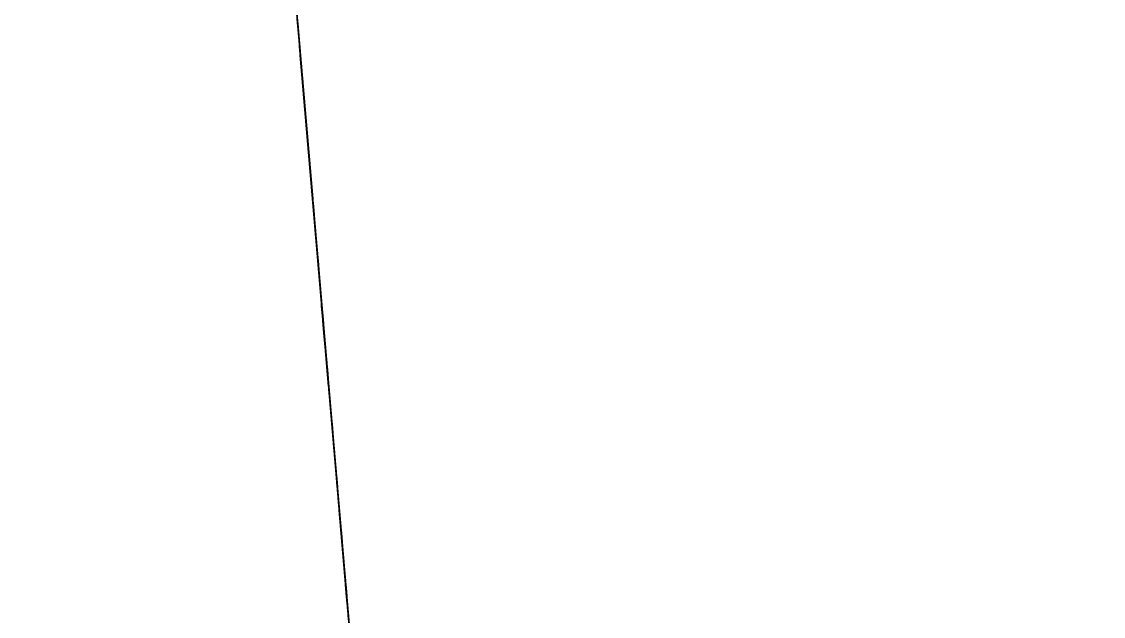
# Model space of a CAD drawing. Header units: millimetres. Extents: x 2645 to 248282, y -52826 to -1714.
# Drawn here: x 3700 to 3811.3, y -43608.2 to -43547 of the extents above; entities that cross this region are included whole.
import ezdxf

# ---------------------------------------------------------------- set-up
doc = ezdxf.new("R2010")
doc.units = ezdxf.units.MM
doc.header["$MEASUREMENT"] = 0
doc.linetypes.add('CENTER2', pattern=[1.125, 0.75, -0.125, 0.125, -0.125])
for name, color, linetype in [('Elevation Looking North-0', 7, 'Continuous'), ('Elevation Looking North-150-DS-B4-404', 1, 'Continuous'), ('Elevation Looking North-150-SL-B4-095', 14, 'Continuous'), ('Elevation Looking North-150-SL-B4-221', 85, 'Continuous'), ('Elevation Looking North-150-SL-B4-249', 85, 'Continuous'), ('Elevation Looking North-300-CEN-D3-231', 70, 'Continuous'), ('Elevation Looking North-300-CEN-D3-258', 70, 'Continuous'), ('Elevation Looking North-300-FA-D4-234', 50, 'Continuous'), ('Elevation Looking North-300-FA-D4-256', 50, 'Continuous'), ('Elevation Looking North-50-IW-B4-023', 3, 'Continuous'), ('Elevation Looking North-50-PES-D1-229', 4, 'Continuous'), ('Elevation Looking North-A-FLOR', 192, 'Continuous'), ('Elevation Looking North-CENTER', 1, 'CENTER2'), ('Elevation Looking North-RE', 5, 'Continuous'), ('Elevation Looking North-S-BEAM', 12, 'Continuous'), ('Elevation Looking North-SLUDGE TO STRAIN PRESS INLET', 3, 'Continuous')]:
    doc.layers.add(name, color=color, linetype=linetype)
doc.layers.add('Elevation Looking North-PR-STEL-EQIP-PUMP_2_SEEPEX_BTVE70-24_100-18', color=7, linetype='Continuous', true_color=0x1111d0)

# ---------------------------------------------------------------- blocks, each defined once
blk = doc.blocks.new('*U815')
at = {"layer": 'Elevation Looking North-A-FLOR', "color": 0, "linetype": 'ByBlock', "lineweight": -2}
blk.add_line((3709.11, -43321.34, 22000), (4075.61, -47601.95, 22000), dxfattribs=at)
blk = doc.blocks.new('*U816')
at = {"layer": 'Elevation Looking North-S-BEAM', "color": 0, "linetype": 'ByBlock', "lineweight": -2}
for p, q in [((2647.84, -30926.06, 30027.2), (4471.77, -52229.06, 30027.2)), ((2647.84, -30926.06, 29454.8), (4471.77, -52229.06, 29454.8)), ((2647.84, -30926.06, 30042), (4471.77, -52229.06, 30042)), ((3467.56, -40500.13, 29440), (3964.35, -46302.51, 29440))]:
    blk.add_line(p, q, dxfattribs=at)
blk = doc.blocks.new('*U866')
at = {"layer": 'Elevation Looking North-S-BEAM', "color": 0, "linetype": 'ByBlock', "lineweight": -2}
for p, q in [((3714.67, -43386.27, 24801.4), (4068.84, -47522.9, 24801.4)), ((3720.11, -43449.89, 24794.4), (4063.39, -47459.28, 24794.4)), ((3720.11, -43449.89, 24989), (4063.39, -47459.28, 24989)), ((3720.11, -43449.89, 24996), (4063.39, -47459.28, 24996))]:
    blk.add_line(p, q, dxfattribs=at)
blk = doc.blocks.new('*U875')
at = {"layer": 'Elevation Looking North-A-FLOR', "color": 0, "linetype": 'ByBlock', "lineweight": -2}
blk.add_line((3774.49, -44085, 21629.21), (2990.27, -34925.53, 21629.21), dxfattribs=at)
blk = doc.blocks.new('*U1000')
at = {"layer": 'Elevation Looking North-A-FLOR', "color": 0, "linetype": 'ByBlock', "lineweight": -2}
for p, q in [((3210.59, -37498.79, 21699.69), (3774.49, -44085, 21629.21)), ((4410.65, -51515.2, 21849.69), (3210.59, -37498.79, 21999.69)), ((3709.11, -43321.34, 21937.38), (4075.76, -47603.8, 21891.55))]:
    blk.add_line(p, q, dxfattribs=at)
blk = doc.blocks.new('*U1001')
at = {"layer": 'Elevation Looking North-A-FLOR', "color": 0, "linetype": 'ByBlock', "lineweight": -2}
for p, q in [((4075.76, -47603.8, 21891.97), (3709.11, -43321.34, 21937.75)), ((3709.11, -43321.34, 22000), (4075.61, -47601.95, 21999.99))]:
    blk.add_line(p, q, dxfattribs=at)
blk = doc.blocks.new('*U1006')
at = {"layer": 'Elevation Looking North-50-PES-D1-229', "color": 0, "linetype": 'ByBlock', "lineweight": -2}
blk.add_line((3733.67, -43608.21, 25056.77), (3721.44, -43465.44, 25056.77), dxfattribs=at)
at = {"layer": 'Elevation Looking North-CENTER'}
blk.add_line((3722.48, -43477.58, 25026.61), (3733.67, -43608.21, 25026.61), dxfattribs=at)
blk = doc.blocks.new('*U1023')
at = {"layer": 'Elevation Looking North-300-CEN-D3-258', "color": 0, "linetype": 'ByBlock', "lineweight": -2}
blk.add_line((3709.11, -43321.34, 23086.7), (3756.92, -43879.85, 23096.43), dxfattribs=at)
at = {"layer": 'Elevation Looking North-CENTER'}
blk.add_line((3747.66, -43771.65, 23256.49), (3709.11, -43321.34, 23248.65), dxfattribs=at)
blk = doc.blocks.new('*U1043')
at = {"layer": 'Elevation Looking North-50-IW-B4-023', "color": 0, "linetype": 'ByBlock', "lineweight": -2}
for p, q in [((3809.23, -44490.77, 23554.41), (3709.11, -43321.34, 23554.41)), ((3809.23, -44490.77, 23614.73), (3709.11, -43321.34, 23614.73))]:
    blk.add_line(p, q, dxfattribs=at)
at = {"layer": 'Elevation Looking North-CENTER'}
blk.add_line((3709.11, -43321.34, 23584.57), (3809.23, -44490.77, 23584.57), dxfattribs=at)
blk = doc.blocks.new('*U1059')
at = {"layer": 'Elevation Looking North-150-SL-B4-221', "color": 0, "linetype": 'ByBlock', "lineweight": -2}
blk.add_line((3709.11, -43321.34, 24016.87), (3733.67, -43608.21, 24016.87), dxfattribs=at)
blk = doc.blocks.new('*U1060')
at = {"layer": 'Elevation Looking North-CENTER'}
blk.add_line((3709.11, -43321.34, 22955.73), (3862.2, -45109.38, 22955.73), dxfattribs=at)
at = {"layer": 'Elevation Looking North-SLUDGE TO STRAIN PRESS INLET', "color": 0, "linetype": 'ByBlock', "lineweight": -2}
for p, q in [((3862.2, -45109.38, 23039.87), (3709.11, -43321.34, 23039.87)), ((3747.23, -43766.57, 22871.59), (3728.63, -43549.39, 22871.59))]:
    blk.add_line(p, q, dxfattribs=at)
blk = doc.blocks.new('*U1063')
at = {"layer": 'Elevation Looking North-PR-STEL-EQIP-PUMP_2_SEEPEX_BTVE70-24_100-18', "color": 0, "linetype": 'ByBlock', "lineweight": -2}
for p, q in [((3726.52, -43524.7, 22911.45), (3728.65, -43549.61, 22911.3)), ((3728.45, -43547.25, 22511.43), (3728.44, -43547.11, 22488.44)), ((3728.45, -43547.24, 22511.43), (3729.81, -43563.18, 22511.31)), ((3728.63, -43549.32, 22861.31), (3729.99, -43565.26, 22861.23)), ((3728.63, -43549.33, 22861.31), (3728.64, -43549.46, 22884.29)), ((3730.35, -43569.44, 22558.29), (3730.28, -43568.61, 22557.47)), ((3730.35, -43569.44, 22558.29), (3735.72, -43632.19, 22557.91)), ((3730.48, -43570.96, 22814.18), (3730.41, -43570.14, 22815.01)), ((3730.48, -43570.96, 22814.18), (3735.85, -43633.71, 22813.81))]:
    blk.add_line(p, q, dxfattribs=at)
at = {"layer": 'Elevation Looking North-PR-STEL-EQIP-PUMP_2_SEEPEX_BTVE70-24_100-18', "color": 0, "linetype": 'ByBlock', "lineweight": -2, "extrusion": (0.996355, 0.085306, -4.50508e-15)}
blk.add_ellipse((3728.54, -43548.27, 22686.37), major_axis=(0.11, -1.34, 224.94), ratio=0.000118, start_param=2.646482, end_param=6.778296, dxfattribs=at)
at = {"layer": 'Elevation Looking North-PR-STEL-EQIP-PUMP_2_SEEPEX_BTVE70-24_100-18', "color": 0, "linetype": 'ByBlock', "lineweight": -2, "extrusion": (0.996355, 0.085306, -4.88184e-15)}
blk.add_ellipse((3728.54, -43548.28, 22686.37), major_axis=(0.09, -1.04, 174.94), ratio=0.000118, start_param=3.141593, end_param=6.283185, dxfattribs=at)
at = {"layer": 'Elevation Looking North-PR-STEL-EQIP-PUMP_2_SEEPEX_BTVE70-24_100-18', "color": 0, "linetype": 'ByBlock', "lineweight": -2, "extrusion": (0.996355, 0.085306, -1.37363e-14)}
blk.add_ellipse((3729.9, -43564.22, 22686.27), major_axis=(0.09, -1.04, 174.96), ratio=0.000118, start_param=3.141593, end_param=6.283185, dxfattribs=at)
at = {"layer": 'Elevation Looking North-PR-STEL-EQIP-PUMP_2_SEEPEX_BTVE70-24_100-18', "color": 0, "linetype": 'ByBlock', "lineweight": -2, "extrusion": (0.996355, 0.085306, -1.2005e-14)}
blk.add_ellipse((3730.24, -43568.2, 22686.25), major_axis=(0.09, -1.02, 170.94), ratio=0.000118, start_param=2.446898, end_param=3.159147, dxfattribs=at)
at = {"layer": 'Elevation Looking North-PR-STEL-EQIP-PUMP_2_SEEPEX_BTVE70-24_100-18', "color": 0, "linetype": 'ByBlock', "lineweight": -2, "extrusion": (0.996355, 0.085306, 8.95659e-16)}
blk.add_ellipse((3730.24, -43568.21, 22686.25), major_axis=(0.07, -0.78, 131.58), ratio=0.000118, start_param=1.736457, end_param=7.688321, dxfattribs=at)
at = {"layer": 'Elevation Looking North-PR-STEL-EQIP-PUMP_2_SEEPEX_BTVE70-24_100-18', "color": 0, "linetype": 'ByBlock', "lineweight": -2, "extrusion": (0.996355, 0.085306, -1.29208e-14)}
blk.add_ellipse((3730.34, -43569.38, 22686.24), major_axis=(0.07, -0.77, 128.77), ratio=0.000118, start_param=3.141474, end_param=6.283304, dxfattribs=at)
at = {"layer": 'Elevation Looking North-PR-STEL-EQIP-PUMP_2_SEEPEX_BTVE70-24_100-18', "color": 0, "linetype": 'ByBlock', "lineweight": -2, "extrusion": (0.996355, 0.085306, -8.30109e-15)}
blk.add_ellipse((3730.24, -43568.2, 22686.25), major_axis=(0.09, -1.02, 170.94), ratio=0.000118, start_param=-0.017555, end_param=0.694694, dxfattribs=at)
at = {"layer": 'Elevation Looking North-PR-STEL-EQIP-PUMP_2_SEEPEX_BTVE70-24_100-18', "color": 0, "linetype": 'ByBlock', "lineweight": -2, "extrusion": (0.996355, 0.085306, -9.99363e-15)}
blk.add_ellipse((3730.41, -43570.2, 22686.23), major_axis=(0.07, -0.76, 127.95), ratio=0.000118, start_param=3.141593, end_param=6.283185, dxfattribs=at)
at = {"layer": 'Elevation Looking North-PR-STEL-EQIP-PUMP_2_SEEPEX_BTVE70-24_100-18', "color": 0, "linetype": 'ByBlock', "lineweight": -2}
for points, knots in [([(3730.18, -43567.44, 22554.92), (3730.17, -43567.41, 22551.59), (3730.17, -43567.4, 22548.43), (3730.17, -43567.36, 22542.9), (3730.17, -43567.35, 22540.48), (3730.17, -43567.32, 22535.92), (3730.17, -43567.31, 22533.78), (3730.16, -43567.28, 22529.84), (3730.16, -43567.27, 22528.04), (3730.16, -43567.25, 22524.81), (3730.16, -43567.24, 22523.37), (3730.16, -43567.22, 22519.84), (3730.16, -43567.21, 22518.13), (3730.16, -43567.2, 22516.42), (3730.16, -43567.19, 22515.99), (3730.16, -43567.19, 22515.56), (3730.16, -43567.19, 22515.45), (3730.16, -43567.19, 22515.33), (3730.16, -43567.19, 22515.31), (3730.16, -43567.19, 22515.26), (3730.16, -43567.19, 22515.25), (3730.16, -43567.19, 22515.22), (3730.16, -43567.19, 22515.21), (3730.16, -43567.18, 22515.15), (3730.16, -43567.18, 22515.14), (3730.15, -43567.18, 22515.05), (3730.15, -43567.18, 22515.04), (3730.15, -43567.17, 22514.99), (3730.15, -43567.17, 22514.95), (3730.15, -43567.16, 22514.84), (3730.15, -43567.15, 22514.78), (3730.15, -43567.12, 22514.57), (3730.15, -43567.11, 22514.47), (3730.14, -43567.01, 22514.12), (3730.14, -43566.98, 22513.92), (3730.11, -43566.63, 22513.25), (3730.1, -43566.49, 22513.01), (3730.05, -43565.91, 22512.33), (3730, -43565.39, 22511.81), (3729.89, -43564.05, 22511.38), (3729.85, -43563.61, 22511.3), (3729.81, -43563.18, 22511.31)], [2.4466913, 2.4466913, 2.4466913, 2.4466913, 2.5381398, 2.5381398, 2.6176268, 2.6176268, 2.6981441, 2.6981441, 2.7786614, 2.7786614, 2.858148, 2.858148, 2.9998707, 2.9998707, 3.0707321, 3.0707321, 3.1061628, 3.1061628, 3.1238782, 3.1238782, 3.1327359, 3.1327359, 3.1371647, 3.1371647, 3.1393791, 3.1393791, 3.1397964, 3.1397964, 3.1403824, 3.1403824, 3.1408505, 3.1408505, 3.1411388, 3.1411388, 3.1413662, 3.1413662, 3.1414546, 3.1414546, 3.1415546, 3.1415546, 3.1415935, 3.1415935, 3.1415935, 3.1415935]), ([(3729.99, -43565.26, 22861.23), (3730.03, -43565.68, 22861.23), (3730.06, -43566.1, 22861.16), (3730.13, -43566.87, 22860.91), (3730.16, -43567.21, 22860.72), (3730.21, -43567.83, 22860.3), (3730.23, -43568.07, 22860.07), (3730.27, -43568.56, 22859.49), (3730.29, -43568.7, 22859.22), (3730.31, -43568.99, 22858.64), (3730.31, -43569.04, 22858.45), (3730.33, -43569.18, 22857.93), (3730.33, -43569.18, 22857.84), (3730.33, -43569.2, 22857.64), (3730.33, -43569.2, 22857.59), (3730.33, -43569.21, 22857.51), (3730.33, -43569.21, 22857.49), (3730.33, -43569.22, 22857.44), (3730.33, -43569.22, 22857.42), (3730.33, -43569.22, 22857.37), (3730.33, -43569.22, 22857.36), (3730.33, -43569.22, 22857.31), (3730.33, -43569.22, 22857.3), (3730.33, -43569.22, 22857.21), (3730.33, -43569.22, 22857.21), (3730.33, -43569.22, 22857.08), (3730.33, -43569.22, 22856.86), (3730.33, -43569.22, 22856.14), (3730.33, -43569.21, 22855.64), (3730.33, -43569.21, 22854.38), (3730.33, -43569.2, 22853.62), (3730.33, -43569.19, 22851.84), (3730.33, -43569.19, 22850.82), (3730.33, -43569.17, 22848.35), (3730.32, -43569.17, 22846.84), (3730.32, -43569.15, 22843.48), (3730.32, -43569.14, 22841.62), (3730.32, -43569.11, 22837.56), (3730.32, -43569.1, 22835.36), (3730.32, -43569.07, 22830.69), (3730.32, -43569.06, 22828.21), (3730.31, -43569.03, 22823.04), (3730.31, -43569.01, 22820.37), (3730.31, -43569, 22817.57)], [0.0000005, 0.0000005, 0.0000005, 0.0000005, 0.0000384, 0.0000384, 0.0000801, 0.0000801, 0.000135, 0.000135, 0.000235, 0.000235, 0.0004205, 0.0004205, 0.0008841, 0.0008841, 0.0014111, 0.0014111, 0.001889, 0.001889, 0.0025174, 0.0025174, 0.0036249, 0.0036249, 0.0065377, 0.0065377, 0.0236669, 0.0236669, 0.091937, 0.091937, 0.1608559, 0.1608559, 0.2297791, 0.2297791, 0.2980576, 0.2980576, 0.3775586, 0.3775586, 0.4580908, 0.4580908, 0.5386232, 0.5386232, 0.6181245, 0.6181245, 0.6949028, 0.6949028, 0.6949028, 0.6949028]), ([(3730.16, -43567.19, 22515.33), (3730.16, -43567.19, 22515.41), (3730.16, -43567.19, 22516.34), (3730.16, -43567.22, 22521.1), (3730.16, -43567.25, 22527.18), (3730.17, -43567.35, 22544.51), (3730.17, -43567.41, 22555.77), (3730.19, -43567.57, 22582.32), (3730.2, -43567.66, 22597.61), (3730.21, -43567.85, 22630.69), (3730.22, -43567.96, 22648.46), (3730.24, -43568.17, 22684.69), (3730.25, -43568.28, 22703.14), (3730.27, -43568.5, 22738.85), (3730.28, -43568.6, 22756.11), (3730.29, -43568.79, 22787.67), (3730.3, -43568.88, 22801.98), (3730.31, -43569.02, 22826.2), (3730.32, -43569.08, 22836.1), (3730.33, -43569.17, 22850.51), (3730.33, -43569.2, 22855.01), (3730.33, -43569.22, 22856.91), (3730.33, -43569.22, 22857.13), (3730.33, -43569.22, 22857.16)], [3.159148, 3.159148, 3.159148, 3.159148, 3.317419, 3.317419, 3.637094, 3.637094, 3.957079, 3.957079, 4.277076, 4.277076, 4.597075, 4.597075, 4.917074, 4.917074, 5.237073, 5.237073, 5.557071, 5.557071, 5.877066, 5.877066, 6.19704, 6.19704, 6.265631, 6.265631, 6.265631, 6.265631]), ([(3730.18, -43567.43, 22554.71), (3730.18, -43567.43, 22554.71), (3730.18, -43567.43, 22554.71), (3730.18, -43567.43, 22554.73), (3730.18, -43567.43, 22554.74), (3730.18, -43567.43, 22554.79), (3730.18, -43567.43, 22554.8), (3730.18, -43567.43, 22554.87), (3730.18, -43567.43, 22554.89), (3730.18, -43567.44, 22554.93), (3730.18, -43567.44, 22554.96), (3730.18, -43567.45, 22555.06), (3730.18, -43567.45, 22555.11), (3730.18, -43567.48, 22555.31), (3730.18, -43567.49, 22555.41), (3730.19, -43567.58, 22555.74), (3730.19, -43567.61, 22555.88), (3730.21, -43567.82, 22556.39), (3730.22, -43567.9, 22556.77), (3730.28, -43568.61, 22557.47)], [3.12634305, 3.12634305, 3.12634305, 3.12634305, 3.13269507, 3.13269507, 3.13708576, 3.13708576, 3.13918688, 3.13918688, 3.1396187, 3.1396187, 3.14025347, 3.14025347, 3.14078395, 3.14078395, 3.14112158, 3.14112158, 3.14129901, 3.14129901, 3.14147644, 3.14147644, 3.14147644, 3.14147644]), ([(3730.41, -43570.14, 22815.01), (3730.38, -43569.84, 22815.31), (3730.37, -43569.68, 22815.56), (3730.34, -43569.35, 22816.11), (3730.33, -43569.27, 22816.33), (3730.32, -43569.08, 22816.88), (3730.32, -43569.07, 22817.01), (3730.31, -43569.01, 22817.37), (3730.31, -43569.01, 22817.43), (3730.31, -43569, 22817.53), (3730.31, -43569, 22817.56), (3730.31, -43569, 22817.61), (3730.31, -43568.99, 22817.62), (3730.31, -43568.99, 22817.66), (3730.31, -43568.99, 22817.68), (3730.31, -43568.99, 22817.72), (3730.31, -43568.99, 22817.73), (3730.31, -43568.99, 22817.77), (3730.31, -43568.99, 22817.78), (3730.31, -43568.99, 22817.78), (3730.31, -43568.99, 22817.78), (3730.31, -43568.99, 22817.78)], [0.00011763, 0.00011763, 0.00011763, 0.00011763, 0.00019245, 0.00019245, 0.00032964, 0.00032964, 0.00065449, 0.00065449, 0.00136548, 0.00136548, 0.00189463, 0.00189463, 0.00250081, 0.00250081, 0.00343152, 0.00343152, 0.00540768, 0.00540768, 0.01248324, 0.01248324, 0.01525101, 0.01525101, 0.01525101, 0.01525101])]:
    blk.add_open_spline(points, degree=3, knots=knots, dxfattribs=at)
blk = doc.blocks.new('*U1081')
at = {"layer": 'Elevation Looking North-150-DS-B4-404', "color": 0, "linetype": 'ByBlock', "lineweight": -2}
for p, q in [((3730.72, -43573.77, 23790.91), (3709.11, -43321.34, 23790.91)), ((3730.72, -43573.77, 23959.19), (3709.11, -43321.34, 23959.19))]:
    blk.add_line(p, q, dxfattribs=at)
at = {"layer": 'Elevation Looking North-CENTER'}
blk.add_line((3709.11, -43321.34, 23875.05), (3730.72, -43573.77, 23875.05), dxfattribs=at)
blk = doc.blocks.new('*U1083')
at = {"layer": 'Elevation Looking North-150-DS-B4-404', "color": 0, "linetype": 'ByBlock', "lineweight": -2}
for p, q in [((3903.51, -45591.93, 23256.49), (3709.11, -43321.34, 23256.49)), ((3906.19, -45623.19, 23424.77), (3709.11, -43321.34, 23424.77))]:
    blk.add_line(p, q, dxfattribs=at)
at = {"layer": 'Elevation Looking North-CENTER'}
blk.add_line((3709.11, -43321.34, 23340.63), (3902.94, -45585.25, 23340.63), dxfattribs=at)
blk = doc.blocks.new('*U1093')
at = {"layer": 'Elevation Looking North-0', "color": 0, "linetype": 'ByBlock', "lineweight": -2}
for p, q in [((3734.68, -43619.98, 25888.36), (3706.42, -43289.92, 25697.1)), ((3725.33, -43510.83, 26078.1), (3734.68, -43619.98, 25888.36)), ((3728.51, -43547.97, 26274.37), (3757.51, -43886.73, 26274.37)), ((3728.51, -43547.97, 26262.37), (3757.51, -43886.73, 26262.37)), ((3728.51, -43547.97, 26274.37), (3728.51, -43547.97, 26262.37)), ((3731.58, -43583.84, 26277.37), (3731.58, -43583.84, 26274.37)), ((3733.67, -43608.2, 26247.37), (3752.36, -43826.5, 26247.37)), ((3733.67, -43608.2, 26262.37), (3733.67, -43608.2, 26247.37)), ((3733.67, -43608.2, 26247.37), (3752.36, -43826.5, 26247.37))]:
    blk.add_line(p, q, dxfattribs=at)
at = {"layer": 'Elevation Looking North-0', "color": 0, "linetype": 'ByBlock', "lineweight": -2, "extrusion": (-0.996355, -0.085306, 0)}
blk.add_arc((43572.29, 26247.37), 195.45, 300, 360, dxfattribs=at)
blk = doc.blocks.new('*U1098')
at = {"layer": 'Elevation Looking North-CENTER'}
blk.add_line((3809.23, -44490.77, 23731.72), (3709.11, -43321.34, 23731.72), dxfattribs=at)
at = {"layer": 'Elevation Looking North-RE', "color": 0, "linetype": 'ByBlock', "lineweight": -2}
for p, q in [((3709.11, -43321.34, 23761.89), (3738.02, -43659.03, 23761.89)), ((3709.11, -43321.34, 23701.56), (3809.23, -44490.77, 23701.56))]:
    blk.add_line(p, q, dxfattribs=at)
blk = doc.blocks.new('*U1101')
at = {"layer": 'Elevation Looking North-CENTER'}
blk.add_line((3709.11, -43321.34, 23616.33), (3764.65, -43970.13, 23616.33), dxfattribs=at)
at = {"layer": 'Elevation Looking North-RE', "color": 0, "linetype": 'ByBlock', "lineweight": -2}
blk.add_line((3764.65, -43970.13, 23673.48), (3709.11, -43321.34, 23673.48), dxfattribs=at)
blk = doc.blocks.new('*U1116')
at = {"layer": 'Elevation Looking North-150-SL-B4-249', "color": 0, "linetype": 'ByBlock', "lineweight": -2}
for p, q in [((3730.46, -43570.75, 24183.7), (3721.47, -43465.75, 24183.7)), ((3730.46, -43570.75, 24341.77), (3721.47, -43465.75, 24341.77)), ((3730.64, -43572.86, 24211.75), (3730.46, -43570.76, 24211.75)), ((3730.64, -43572.86, 24313.72), (3730.46, -43570.76, 24313.72)), ((3730.64, -43572.88, 24405.24), (3732.69, -43596.79, 24405.24)), ((3730.64, -43572.88, 24120.24), (3732.69, -43596.79, 24120.24)), ((3732.95, -43599.78, 24178.98), (3732.69, -43596.79, 24178.98)), ((3732.95, -43599.78, 24346.49), (3732.69, -43596.79, 24346.49))]:
    blk.add_line(p, q, dxfattribs=at)
at = {"layer": 'Elevation Looking North-150-SL-B4-249', "color": 0, "linetype": 'ByBlock', "lineweight": -2, "extrusion": (-0.996355, -0.085306, 2.69952e-17)}
blk.add_ellipse((3730.46, -43570.75, 24262.74), major_axis=(0, 0, 79.04), ratio=0.000056, start_param=3.141593, end_param=6.283185, dxfattribs=at)
at = {"layer": 'Elevation Looking North-150-SL-B4-249', "color": 0, "linetype": 'ByBlock', "lineweight": -2, "extrusion": (-0.996355, -0.085306, 2.47609e-18)}
blk.add_ellipse((3730.64, -43572.88, 24262.74), major_axis=(0, 0, 142.5), ratio=0.000113, start_param=0, end_param=3.141593, dxfattribs=at)
at = {"layer": 'Elevation Looking North-150-SL-B4-249', "color": 0, "linetype": 'ByBlock', "lineweight": -2, "extrusion": (-0.996355, -0.085306, 2.1504e-18)}
blk.add_ellipse((3732.69, -43596.79, 24262.74), major_axis=(0, 0, 142.5), ratio=0.000113, start_param=-0.94252, end_param=4.084113, dxfattribs=at)
at = {"layer": 'Elevation Looking North-150-SL-B4-249', "color": 0, "linetype": 'ByBlock', "lineweight": -2, "extrusion": (0.996355, 0.085306, 3.97364e-18)}
for centre in [(3732.69, -43596.78, 24307.11), (3732.69, -43596.78, 24372.95), (3732.69, -43596.78, 24215.27), (3732.69, -43596.79, 24151.24), (3732.69, -43596.79, 24374.23), (3732.69, -43596.8, 24152.52)]:
    blk.add_ellipse(centre, major_axis=(0, 0, 11), ratio=0.000113, start_param=-1.570796, end_param=4.712389, dxfattribs=at)
at = {"layer": 'Elevation Looking North-150-SL-B4-249', "color": 0, "linetype": 'ByBlock', "lineweight": -2, "extrusion": (0.996355, 0.085306, 2.53284e-18)}
blk.add_ellipse((3732.69, -43596.79, 24262.74), major_axis=(0, 0, 84.15), ratio=0.000113, start_param=3.044604, end_param=6.380174, dxfattribs=at)
at = {"layer": 'Elevation Looking North-150-SL-B4-249', "color": 0, "linetype": 'ByBlock', "lineweight": -2, "extrusion": (0.996355, 0.085306, -4.58738e-17)}
blk.add_ellipse((3732.95, -43599.78, 24262.74), major_axis=(0, 0, 83.75), ratio=0.000056, start_param=1.584728, end_param=3.141593, dxfattribs=at)
at = {"layer": 'Elevation Looking North-150-SL-B4-249', "color": 0, "linetype": 'ByBlock', "lineweight": -2, "extrusion": (0.996355, 0.085306, -4.89871e-17)}
blk.add_ellipse((3732.95, -43599.78, 24262.74), major_axis=(0, 0, 83.75), ratio=0.000056, start_param=0, end_param=1.584728, dxfattribs=at)
blk = doc.blocks.new('*U1120')
at = {"layer": 'Elevation Looking North-150-SL-B4-095', "color": 0, "linetype": 'ByBlock', "lineweight": -2}
for p, q in [((3775.14, -44092.64, 22266.05), (3709.11, -43321.34, 22266.05)), ((3775.14, -44092.64, 22434.32), (3719.78, -43446.02, 22434.32))]:
    blk.add_line(p, q, dxfattribs=at)
at = {"layer": 'Elevation Looking North-CENTER'}
blk.add_line((3719.78, -43446.02, 22350.18), (3775.14, -44092.64, 22350.18), dxfattribs=at)
blk = doc.blocks.new('*U1128')
at = {"layer": 'Elevation Looking North-150-DS-B4-404', "color": 0, "linetype": 'ByBlock', "lineweight": -2, "extrusion": (0.996355, 0.085306, 6.20037e-29)}
blk.add_arc((-43672.46, 24705.94), 312.74, 90, 111.9521, dxfattribs=at)
blk = doc.blocks.new('*U1130')
at = {"layer": 'Elevation Looking North-300-CEN-D3-231', "color": 0, "linetype": 'ByBlock', "lineweight": -2}
for p, q in [((3736.4, -43640.18, 25492.88), (3727.84, -43540.2, 25492.88)), ((3733.67, -43608.21, 25711.96), (3727.84, -43540.2, 25711.96))]:
    blk.add_line(p, q, dxfattribs=at)
at = {"layer": 'Elevation Looking North-CENTER'}
blk.add_line((3727.84, -43540.2, 25602.42), (3743.01, -43717.35, 25602.42), dxfattribs=at)
blk = doc.blocks.new('*U1131')
at = {"layer": 'Elevation Looking North-300-FA-D4-256', "color": 0, "linetype": 'ByBlock', "lineweight": -2}
blk.add_line((3758.18, -43894.5, 23695.26), (3727.84, -43540.2, 23695.26), dxfattribs=at)
blk = doc.blocks.new('*U1132')
at = {"layer": 'Elevation Looking North-300-FA-D4-234', "color": 0, "linetype": 'ByBlock', "lineweight": -2}
for p, q in [((3743.01, -43717.35, 26296.37), (3728.72, -43550.46, 26296.37)), ((3728.72, -43550.46, 26277.37), (3743.01, -43717.35, 26277.37)), ((3728.72, -43550.46, 26463.37), (3743.01, -43717.35, 26463.37)), ((3743.01, -43717.35, 26482.37), (3728.72, -43550.46, 26482.37)), ((3728.72, -43550.46, 26296.37), (3728.72, -43550.46, 26277.37)), ((3728.72, -43550.46, 26482.37), (3728.72, -43550.46, 26463.37)), ((3754.38, -43850.18, 26358.12), (3731.64, -43584.53, 26358.12)), ((3754.38, -43850.18, 26401.62), (3731.64, -43584.53, 26401.62)), ((3732.95, -43599.84, 26337.12), (3731.64, -43584.53, 26358.12)), ((3733.3, -43603.94, 26428.24), (3731.64, -43584.53, 26401.62)), ((3753.07, -43834.86, 26337.12), (3732.95, -43599.84, 26337.12)), ((3733.3, -43603.94, 26428.24), (3743.01, -43717.35, 26428.24))]:
    blk.add_line(p, q, dxfattribs=at)
at = {"layer": 'Elevation Looking North-300-FA-D4-234', "color": 0, "linetype": 'ByBlock', "lineweight": -2, "extrusion": (0.996355, 0.085306, -1.54281e-28)}
blk.add_arc((-43767.79, 26379.87), 32.25, 317.588, 42.412, dxfattribs=at)
at = {"layer": 'Elevation Looking North-300-FA-D4-234', "color": 0, "linetype": 'ByBlock', "lineweight": -2, "extrusion": (0.996355, 0.085306, -8.11848e-29)}
blk.add_arc((-43735.54, 26315.37), 32.25, 137.588, 180, dxfattribs=at)
at = {"layer": 'Elevation Looking North-300-FA-D4-234', "color": 0, "linetype": 'ByBlock', "lineweight": -2, "extrusion": (0.996355, 0.085306, -3.85098e-29)}
blk.add_arc((-43735.54, 26444.37), 32.25, 180, 210, dxfattribs=at)
blk = doc.blocks.new('*U1133')
at = {"layer": 'Elevation Looking North-300-FA-D4-234', "color": 0, "linetype": 'ByBlock', "lineweight": -2}
for p, q in [((3728.72, -43550.46, 26485.37), (3757.25, -43883.63, 26485.37)), ((3757.25, -43883.63, 26504.37), (3728.72, -43550.46, 26504.37)), ((3728.72, -43550.46, 26485.37), (3728.72, -43550.46, 26504.37)), ((3733.67, -43608.2, 26555.37), (3732.73, -43597.29, 26504.37)), ((3752.32, -43826.1, 26555.37), (3733.67, -43608.2, 26555.37))]:
    blk.add_line(p, q, dxfattribs=at)
blk = doc.blocks.new('*U1134')
at = {"layer": 'Elevation Looking North-300-FA-D4-234', "color": 0, "linetype": 'ByBlock', "lineweight": -2}
for p, q in [((3728.72, -43550.46, 26482.37), (3757.3, -43884.24, 26482.37)), ((3757.3, -43884.24, 26485.37), (3728.72, -43550.46, 26485.37)), ((3728.72, -43550.46, 26482.37), (3728.72, -43550.46, 26485.37))]:
    blk.add_line(p, q, dxfattribs=at)
blk = doc.blocks.new('*U1135')
at = {"layer": 'Elevation Looking North-300-CEN-D3-231', "color": 0, "linetype": 'ByBlock', "lineweight": -2}
for p, q in [((3733.67, -43608.21, 26609.37), (3728.72, -43550.46, 26609.37)), ((3728.72, -43550.46, 26590.37), (3733.67, -43608.21, 26590.37)), ((3728.72, -43550.46, 26609.37), (3728.72, -43550.46, 26590.37)), ((3733.52, -43606.49, 26547.37), (3732.73, -43597.29, 26590.37))]:
    blk.add_line(p, q, dxfattribs=at)
blk = doc.blocks.new('*U1136')
at = {"layer": 'Elevation Looking North-300-CEN-D3-231', "color": 0, "linetype": 'ByBlock', "lineweight": -2}
for p, q in [((3728.72, -43550.46, 26609.37), (3733.67, -43608.21, 26609.37)), ((3733.67, -43608.21, 26612.37), (3728.72, -43550.46, 26612.37)), ((3728.72, -43550.46, 26609.37), (3728.72, -43550.46, 26612.37))]:
    blk.add_line(p, q, dxfattribs=at)
blk = doc.blocks.new('*U1137')
at = {"layer": 'Elevation Looking North-300-FA-D4-234', "color": 0, "linetype": 'ByBlock', "lineweight": -2}
for p, q in [((3728.72, -43550.46, 26612.37), (3733.67, -43608.21, 26612.37)), ((3733.67, -43608.21, 26631.37), (3728.72, -43550.46, 26631.37)), ((3728.72, -43550.46, 26612.37), (3728.72, -43550.46, 26631.37)), ((3733.67, -43608.2, 26682.37), (3732.73, -43597.29, 26631.37))]:
    blk.add_line(p, q, dxfattribs=at)
blk = doc.blocks.new('*U1138')
at = {"layer": 'Elevation Looking North-300-FA-D4-234', "color": 0, "linetype": 'ByBlock', "lineweight": -2, "extrusion": (-0.996355, -0.085306, 0)}
blk.add_arc((43877.29, 24288.13), 167.5, 223.754, 226.6404, dxfattribs=at)
blk = doc.blocks.new('*U1139')
at = {"layer": 'Elevation Looking North-150-DS-B4-404', "color": 0, "linetype": 'ByBlock', "lineweight": -2}
for p, q in [((3735.69, -43631.87, 23962.05), (3730.72, -43573.77, 23962.05)), ((3730.72, -43573.77, 23788.05), (3730.72, -43573.77, 23962.05)), ((3735.69, -43631.87, 23788.05), (3730.72, -43573.77, 23788.05))]:
    blk.add_line(p, q, dxfattribs=at)
blk = doc.blocks.new('*U1140')
at = {"layer": 'Elevation Looking North-150-DS-B4-404', "color": 0, "linetype": 'ByBlock', "lineweight": -2, "extrusion": (-0.996355, -0.085306, 0)}
blk.add_arc((43901.19, 23875.05), 140, 126.9947, 270, dxfattribs=at)
blk = doc.blocks.new('*U1141')
at = {"layer": 'Elevation Looking North-150-SL-B4-249', "color": 0, "linetype": 'ByBlock', "lineweight": -2}
for p, q in [((3733.2, -43602.77, 24402.73), (3733.2, -43602.77, 24122.73)), ((3733.2, -43602.77, 24402.73), (3734.65, -43619.71, 24402.73)), ((3733.2, -43602.77, 24122.73), (3734.65, -43619.71, 24122.73)), ((3734.65, -43619.71, 24122.73), (3734.65, -43619.71, 24402.73)), ((3738.75, -43667.53, 24178.58), (3734.65, -43619.71, 24170.73)), ((3738.75, -43667.53, 24346.88), (3734.65, -43619.71, 24354.73)), ((3738.75, -43667.53, 24178.58), (3738.75, -43667.53, 24346.88))]:
    blk.add_line(p, q, dxfattribs=at)
at = {"layer": 'Elevation Looking North-CENTER'}
blk.add_line((3733.2, -43602.77, 24262.73), (3738.75, -43667.53, 24262.73), dxfattribs=at)
blk = doc.blocks.new('*U1142')
at = {"layer": 'Elevation Looking North-300-FA-D4-234', "color": 0, "linetype": 'ByBlock', "lineweight": -2}
blk.add_line((3733.67, -43608.21, 26860.17), (3733.67, -43608.21, 26555.37), dxfattribs=at)
blk = doc.blocks.new('*U1129')
at = {"layer": 'Elevation Looking North-300-CEN-D3-231', "color": 0, "linetype": 'ByBlock', "lineweight": -2}
for p, q in [((3753.62, -43841.26, 24502.44), (3727.28, -43533.65, 24502.44)), ((3727.28, -43533.65, 24178.59), (3730.64, -43572.87, 24178.59)), ((3732.69, -43596.8, 24178.59), (3733.2, -43602.77, 24178.59))]:
    blk.add_line(p, q, dxfattribs=at)
at = {"layer": 'Elevation Looking North-CENTER'}
for p, q in [((3730.46, -43570.75, 24340.52), (3730.64, -43572.86, 24340.52)), ((3732.95, -43599.78, 24340.52), (3733.2, -43602.77, 24340.52))]:
    blk.add_line(p, q, dxfattribs=at)
blk = doc.blocks.new('*U1428')
at = {"layer": 'Elevation Looking North-300-CEN-D3-231'}
blk.add_blockref('*U1129', (0, 0), dxfattribs=at)

msp = doc.modelspace()

# ---------------------------------------------------------------- block references
at = {"layer": 'Elevation Looking North-0'}
msp.add_blockref('*U1093', (0, 0), dxfattribs=at)
at = {"layer": 'Elevation Looking North-150-DS-B4-404'}
for name in ['*U1081', '*U1083', '*U1128', '*U1139', '*U1140']:
    msp.add_blockref(name, (0, 0), dxfattribs=at)
at = {"layer": 'Elevation Looking North-150-SL-B4-095'}
msp.add_blockref('*U1120', (0, 0), dxfattribs=at)
at = {"layer": 'Elevation Looking North-150-SL-B4-221'}
msp.add_blockref('*U1059', (0, 0), dxfattribs=at)
at = {"layer": 'Elevation Looking North-150-SL-B4-249'}
for name in ['*U1116', '*U1141']:
    msp.add_blockref(name, (0, 0), dxfattribs=at)
at = {"layer": 'Elevation Looking North-300-CEN-D3-231'}
for name in ['*U1428', '*U1130', '*U1135', '*U1136']:
    msp.add_blockref(name, (0, 0), dxfattribs=at)
at = {"layer": 'Elevation Looking North-300-CEN-D3-258'}
msp.add_blockref('*U1023', (0, 0), dxfattribs=at)
at = {"layer": 'Elevation Looking North-300-FA-D4-234'}
for name in ['*U1132', '*U1133', '*U1134', '*U1137', '*U1138', '*U1142']:
    msp.add_blockref(name, (0, 0), dxfattribs=at)
at = {"layer": 'Elevation Looking North-300-FA-D4-256'}
msp.add_blockref('*U1131', (0, 0), dxfattribs=at)
at = {"layer": 'Elevation Looking North-50-IW-B4-023'}
msp.add_blockref('*U1043', (0, 0), dxfattribs=at)
at = {"layer": 'Elevation Looking North-50-PES-D1-229'}
msp.add_blockref('*U1006', (0, 0), dxfattribs=at)
at = {"layer": 'Elevation Looking North-A-FLOR'}
for name in ['*U815', '*U875', '*U1000', '*U1001']:
    msp.add_blockref(name, (0, 0), dxfattribs=at)
at = {"layer": 'Elevation Looking North-PR-STEL-EQIP-PUMP_2_SEEPEX_BTVE70-24_100-18'}
msp.add_blockref('*U1063', (0, 0), dxfattribs=at)
at = {"layer": 'Elevation Looking North-RE'}
for name in ['*U1098', '*U1101']:
    msp.add_blockref(name, (0, 0), dxfattribs=at)
at = {"layer": 'Elevation Looking North-S-BEAM'}
for name in ['*U816', '*U866']:
    msp.add_blockref(name, (0, 0), dxfattribs=at)
at = {"layer": 'Elevation Looking North-SLUDGE TO STRAIN PRESS INLET'}
msp.add_blockref('*U1060', (0, 0), dxfattribs=at)

doc.saveas('drawing.dxf')
